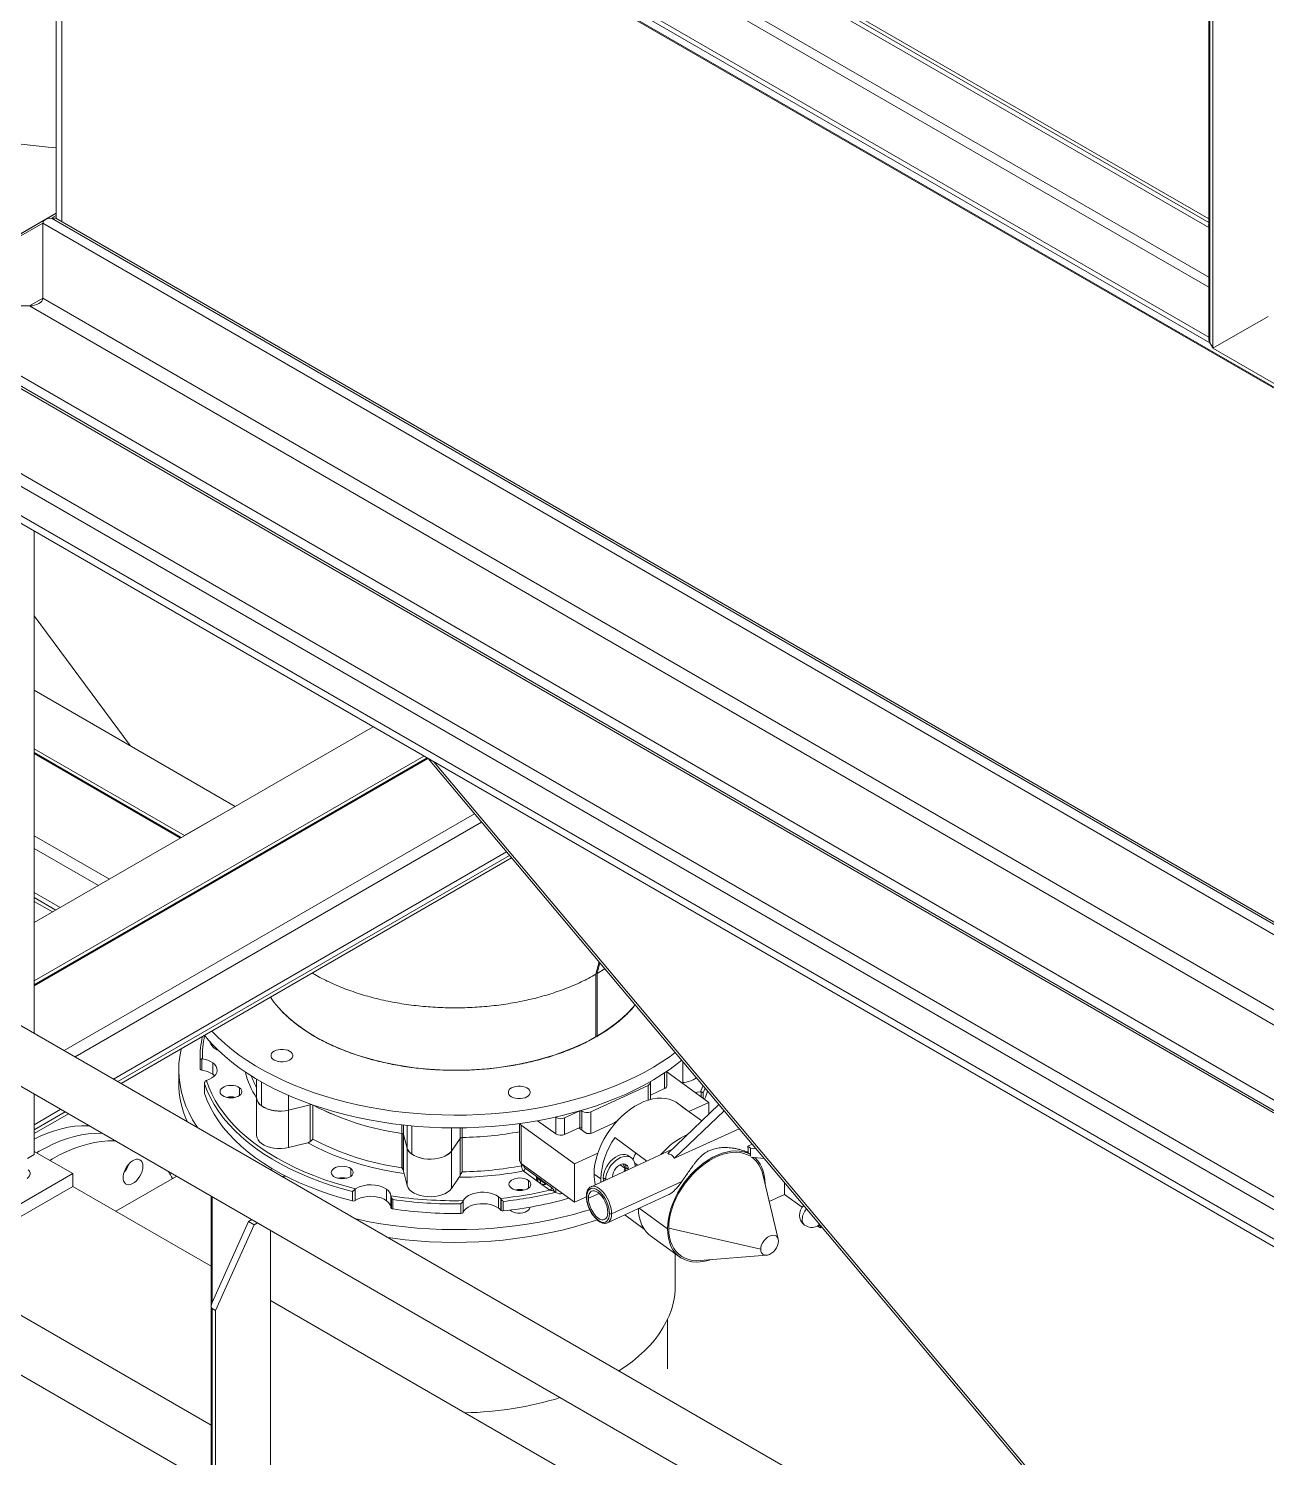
# Model space of a CAD drawing. Header units: millimetres. Extents: x 26816 to 90584, y 11074 to 56542.
# Drawn here: x 47340 to 48135, y 39117 to 40034 of the extents above; entities that cross this region are included whole.
import ezdxf

# ---------------------------------------------------------------- set-up
doc = ezdxf.new("R2010")
doc.units = ezdxf.units.MM
for name, color, linetype in [('MAU_CAM', 30, 'Continuous'), ('MAU_DO', 1, 'Continuous'), ('MAU_XANH', 5, 'Continuous'), ('MAU_XANH_LUC', 102, 'Continuous')]:
    doc.layers.add(name, color=color, linetype=linetype)

msp = doc.modelspace()

# ---------------------------------------------------------------- linework, layer by layer
at = {"layer": 'MAU_CAM', "linetype": 'Continuous', "lineweight": 0}
msp.add_line((47435.1, 39297.53), (47396.09, 39275.01), dxfattribs=at)
at = {"layer": 'MAU_CAM', "linetype": 'Continuous', "lineweight": 0, "flags": 128}
for points in [[(47379.01, 39329.9), (47378.09, 39329.94), (47373.97, 39329.93), (47369.75, 39329.59), (47365.44, 39328.93), (47361.05, 39327.95), (47356.59, 39326.65), (47352.07, 39325.05), (47347.52, 39323.14), (47343.65, 39321.28)], [(47387.49, 39325.01), (47386.58, 39325.05), (47382.46, 39325.03), (47378.24, 39324.69), (47373.92, 39324.03), (47369.53, 39323.05), (47365.07, 39321.75), (47360.56, 39320.15), (47356.01, 39318.24), (47351.43, 39316.02), (47346.83, 39313.52), (47345.19, 39312.55)], [(47387.49, 39325.01), (47386.58, 39325.05), (47382.46, 39325.03), (47378.24, 39324.69), (47373.92, 39324.03), (47369.53, 39323.05), (47365.07, 39321.75), (47360.56, 39320.15), (47356.01, 39318.24), (47351.43, 39316.02), (47346.83, 39313.52), (47345.19, 39312.55)], [(47395.98, 39320.11), (47395.06, 39320.15), (47390.95, 39320.13), (47386.72, 39319.79), (47382.41, 39319.13), (47378.02, 39318.15), (47373.56, 39316.86), (47369.04, 39315.25), (47364.49, 39313.34), (47359.91, 39311.13), (47355.32, 39308.62), (47353.68, 39307.65)], [(47413.43, 39303.94), (47413.3, 39305.34), (47412.91, 39306.54), (47412.29, 39307.48), (47411.45, 39308.12), (47410.43, 39308.45), (47409.28, 39308.43), (47408.03, 39308.09), (47406.74, 39307.42), (47405.47, 39306.46), (47404.26, 39305.25), (47403.17, 39303.83), (47402.24, 39302.27), (47401.5, 39300.62), (47400.99, 39298.96), (47400.74, 39297.35), (47400.74, 39295.87), (47400.99, 39294.56), (47401.5, 39293.49), (47402.24, 39292.69), (47403.17, 39292.21), (47404.26, 39292.05), (47405.47, 39292.23), (47406.74, 39292.74), (47408.03, 39293.56), (47409.28, 39294.65), (47410.43, 39295.97), (47411.45, 39297.47), (47412.29, 39299.08), (47412.91, 39300.74), (47413.3, 39302.39), (47413.43, 39303.94)]]:
    msp.add_lwpolyline(points, dxfattribs=at)
at = {"layer": 'MAU_CAM', "linetype": 'Continuous', "lineweight": 0}
for centre, radius, start, end in [((47389.9, 39310.17), 15.22, 318.62644, 341.37894), ((47389.84, 39310.21), 15.29, 320.01152, 339.7478), ((47385.64, 39271.93), 52.64, 27.21097, 32.99432)]:
    msp.add_arc(centre, radius, start, end, dxfattribs=at)
at = {"layer": 'MAU_DO', "linetype": 'Continuous', "lineweight": 0}
for p, q in [((47450.12, 39374.37), (47450.12, 39368.25)), ((47450.15, 39366.32), (47450.15, 39372.45)), ((47451.28, 39372.81), (47451.28, 39365.5)), ((47458.2, 39370.25), (47458.2, 39362.91)), ((47669.6, 39372.98), (47669.73, 39372.92)), ((47759.85, 39371.16), (47759.85, 39357.61)), ((47450.15, 39366.32), (47450.12, 39368.25)), ((47458.2, 39362.91), (47459.36, 39361.91)), ((47486.36, 39359.81), (47486.36, 39347.98)), ((47748.23, 39353.75), (47748.23, 39363.81)), ((47749.74, 39355.55), (47749.74, 39364.82)), ((47776.6, 39344.89), (47749.74, 39364.42)), ((47452.97, 39357.09), (47452.97, 39350.74)), ((47453, 39356.7), (47453, 39350.58)), ((47475.38, 39354.3), (47475.38, 39349.27)), ((47489.61, 39342.6), (47489.61, 39357.92)), ((47737.63, 39355.82), (47700.83, 39338.94)), ((47737.63, 39346.33), (47737.63, 39355.82)), ((47739.14, 39346.77), (47739.14, 39357.62)), ((47748.23, 39353.75), (47739.14, 39349.58)), ((47759.85, 39357.61), (47759.18, 39357.55)), ((47771.66, 39348.48), (47771.66, 39351.6)), ((47774.27, 39354), (47773.08, 39351.08)), ((47773.08, 39351.08), (47773.08, 39347.45)), ((47486.36, 39347.98), (47486.36, 39323.89)), ((47506.81, 39339.91), (47506.81, 39349.35)), ((47506.81, 39339.91), (47520.82, 39343.43)), ((47506.9, 39339.94), (47520.83, 39343.42)), ((47520.82, 39343.43), (47520.82, 39343.8)), ((47520.83, 39319.8), (47520.83, 39343.42)), ((47522.45, 39343.23), (47522.45, 39321.21)), ((47739.14, 39347.05), (47739.43, 39346.84)), ((47783.09, 39343.51), (47750.35, 39312.18)), ((47760.82, 39341.28), (47756.46, 39344.44)), ((47772.1, 39332.99), (47759.54, 39342.11)), ((47763.8, 39339.02), (47776.6, 39344.89)), ((47776.6, 39344.89), (47776.6, 39337.3)), ((47506.9, 39339.94), (47506.9, 39315.85)), ((47678.4, 39324.67), (47666.76, 39333.13)), ((47678.4, 39335.29), (47678.2, 39335.43)), ((47678.4, 39324.67), (47678.4, 39335.29)), ((47693.8, 39339.41), (47684.02, 39334.92)), ((47684.02, 39324.3), (47684.02, 39334.92)), ((47693.8, 39328.79), (47693.8, 39339.41)), ((47695.21, 39328.7), (47695.21, 39339.31)), ((47700.83, 39324.97), (47700.83, 39338.94)), ((47717.33, 39332.46), (47701.52, 39325.21)), ((47786.51, 39339.44), (47754.7, 39309.01)), ((47579.62, 39302.89), (47579.62, 39324.94)), ((47579.63, 39324.94), (47579.63, 39330.48)), ((47580.41, 39324.64), (47580.41, 39301.62)), ((47580.72, 39324.23), (47582.96, 39315.56)), ((47580.72, 39324.23), (47580.72, 39300.6)), ((47580.73, 39330.36), (47580.73, 39324.23)), ((47580.73, 39324.23), (47582.97, 39315.5)), ((47582.97, 39315.5), (47582.97, 39330.12)), ((47585.97, 39311.71), (47585.97, 39329.83)), ((47611.45, 39313.62), (47611.45, 39328.54)), ((47617.06, 39321.82), (47617.06, 39328.55)), ((47618.41, 39328.56), (47618.41, 39322.37)), ((47655.18, 39331.31), (47655.18, 39307.56)), ((47656.26, 39330.26), (47656.26, 39305.76)), ((47656.26, 39330.26), (47690.47, 39305.39)), ((47693.8, 39328.79), (47684.02, 39324.3)), ((47697.31, 39325.49), (47693.16, 39328.5)), ((47695.21, 39327.01), (47695.21, 39328.7)), ((47754.7, 39309.01), (47796.12, 39328.01)), ((47506.9, 39315.85), (47519.25, 39318.94)), ((47582.96, 39315.56), (47582.96, 39291.47)), ((47611.45, 39313.62), (47617.06, 39321.82)), ((47611.49, 39313.67), (47617.07, 39321.82)), ((47617.07, 39298.2), (47617.07, 39321.82)), ((47618.41, 39322.37), (47618.41, 39300.32)), ((47752.83, 39314.56), (47701.01, 39290.79)), ((47716.24, 39322.26), (47736.89, 39307.25)), ((47804.5, 39318.04), (47801.65, 39316.73)), ((47801.65, 39316.73), (47803.35, 39315.49)), ((47803.35, 39315.49), (47806.91, 39315.16)), ((47803.35, 39315.49), (47803.35, 39311.47)), ((47611.49, 39313.67), (47611.49, 39289.58)), ((47656.26, 39305.76), (47690.47, 39280.9)), ((47656.39, 39304.23), (47656.39, 39305.66)), ((47690.47, 39305.39), (47705.35, 39312.22)), ((47690.47, 39305.39), (47690.47, 39280.9)), ((47722.62, 39302.73), (47719.7, 39304.85)), ((47726.92, 39309.33), (47725.37, 39310.46)), ((47730.9, 39304.5), (47729.07, 39305.83)), ((47750.96, 39311.73), (47750.35, 39312.18)), ((47754.7, 39309.01), (47754.08, 39309.46)), ((47800.75, 39313.1), (47801.95, 39313.65)), ((47801.9, 39312.52), (47803.35, 39311.47)), ((47803.35, 39311.47), (47803.35, 39310.31)), ((47803.84, 39309.73), (47812.12, 39308.97)), ((47546.79, 39302.4), (47546.79, 39297.38)), ((47580.98, 39299.16), (47582.96, 39291.47)), ((47611.49, 39289.58), (47616.43, 39296.81)), ((47667.89, 39293.36), (47657.53, 39300.89)), ((47658.04, 39304.47), (47658.04, 39303.95)), ((47658.7, 39302.65), (47675.72, 39290.28)), ((47665.99, 39296.87), (47672.01, 39292.49)), ((47666.94, 39296.18), (47666.94, 39294.34)), ((47703, 39298.89), (47707.35, 39295.73)), ((47707.41, 39293.73), (47707.35, 39295.73)), ((47710.47, 39295.31), (47708.92, 39296.44)), ((47714.78, 39297.16), (47714.78, 39297.29)), ((47724.96, 39301.96), (47723.4, 39303.09)), ((47724.96, 39301.96), (47724.96, 39301.77)), ((47729.27, 39303.93), (47729.26, 39303.75)), ((47821.17, 39257.06), (47811.23, 39298.72)), ((47547.84, 39281.65), (47547.84, 39287.77)), ((47549.61, 39289.19), (47549.61, 39281.89)), ((47569.82, 39289.13), (47569.82, 39281.78)), ((47660.84, 39294.86), (47660.84, 39289.83)), ((47674.55, 39288.52), (47667.89, 39293.36)), ((47668.68, 39294.53), (47668.68, 39292.95)), ((47677.41, 39287.83), (47678.4, 39287.11)), ((47678.4, 39289.67), (47678.4, 39287.11)), ((47699.32, 39283.36), (47706.17, 39286.51)), ((47710.47, 39295.13), (47710.47, 39295.31)), ((47714.25, 39273.44), (47759.31, 39294.1)), ((47825.17, 39285.8), (47825.17, 39293.44)), ((47572.63, 39277.3), (47572.63, 39284.6)), ((47572.96, 39276.79), (47572.96, 39283.65)), ((47573.76, 39282.61), (47573.76, 39276.48)), ((47617.45, 39273.59), (47617.45, 39279.72)), ((47618.87, 39281.54), (47618.87, 39274.24)), ((47641.64, 39284.38), (47641.64, 39277.03)), ((47643.1, 39275.7), (47643.1, 39283)), ((47643.27, 39275.55), (47643.27, 39282.76)), ((47644.72, 39281.36), (47644.72, 39275.24)), ((47690.47, 39280.9), (47698.02, 39284.36)), ((47711.64, 39267.61), (47750.57, 39285.46)), ((47815.38, 39281.31), (47825.17, 39285.8)), ((47825.17, 39285.8), (47836.52, 39277.56)), ((47735.12, 39263.62), (47722.67, 39272.67)), ((47731.94, 39276.92), (47750.11, 39263.72)), ((47739.25, 39259.29), (47757.91, 39245.73)), ((47809.96, 39250.62), (47750.89, 39264.08)), ((47846.18, 39265.39), (47847.74, 39266.11)), ((47846.18, 39265.36), (47848.06, 39264.49)), ((47848.02, 39266.26), (47847.74, 39266.11)), ((47848.06, 39264.49), (47849.1, 39264.97)), ((47771, 39243.37), (47813.7, 39246.78))]:
    msp.add_line(p, q, dxfattribs=at)
at = {"layer": 'MAU_DO', "linetype": 'Continuous', "lineweight": 0, "flags": 128}
for points in [[(47458.2, 39370.25), (47459.45, 39369.16), (47460.35, 39367.96), (47460.88, 39366.69), (47461.02, 39365.38), (47460.75, 39364.08), (47460.11, 39362.82), (47459.09, 39361.65), (47457.73, 39360.6), (47456.08, 39359.7), (47454.19, 39358.98)], [(47453, 39350.58), (47452.97, 39350.72), (47452.97, 39350.74)], [(47547.84, 39287.77), (47540.67, 39289.72), (47533.67, 39291.87), (47526.86, 39294.21), (47520.25, 39296.74), (47513.86, 39299.45), (47507.7, 39302.34), (47501.79, 39305.39), (47496.15, 39308.6), (47490.78, 39311.97), (47485.7, 39315.49), (47480.92, 39319.14), (47476.45, 39322.92), (47472.3, 39326.82), (47468.49, 39330.83), (47465.01, 39334.95), (47461.89, 39339.16), (47459.12, 39343.44), (47456.71, 39347.81), (47454.67, 39352.23), (47453, 39356.7)], [(47547.84, 39281.65), (47540.67, 39283.6), (47533.67, 39285.75), (47526.86, 39288.09), (47520.25, 39290.62), (47513.86, 39293.33), (47507.7, 39296.21), (47501.79, 39299.27), (47496.15, 39302.48), (47490.78, 39305.85), (47485.7, 39309.36), (47480.92, 39313.02), (47476.45, 39316.8), (47472.3, 39320.7), (47468.49, 39324.71), (47465.01, 39328.83), (47461.89, 39333.03), (47459.12, 39337.32), (47456.71, 39341.68), (47454.67, 39346.11), (47453, 39350.58)], [(47549.89, 39289.43), (47542.95, 39291.26), (47536.17, 39293.29), (47529.56, 39295.49), (47523.14, 39297.87), (47516.92, 39300.42), (47510.91, 39303.14), (47505.13, 39306.02), (47499.59, 39309.05), (47494.3, 39312.22), (47489.28, 39315.54), (47484.54, 39318.99), (47480.07, 39322.57), (47475.91, 39326.26), (47472.05, 39330.06), (47468.5, 39333.96), (47465.28, 39337.95), (47462.38, 39342.03), (47459.82, 39346.18), (47457.59, 39350.39), (47455.72, 39354.66), (47454.19, 39358.98)], [(47475.38, 39354.3), (47474.27, 39354.94), (47472.95, 39355.42), (47471.47, 39355.73), (47469.91, 39355.83), (47468.36, 39355.73), (47466.87, 39355.43), (47465.55, 39354.95), (47464.44, 39354.31), (47463.6, 39353.55), (47463.08, 39352.69), (47462.9, 39351.79), (47463.07, 39350.9), (47463.59, 39350.04), (47464.42, 39349.27)], [(47464.42, 39349.27), (47465.52, 39348.63), (47466.85, 39348.15), (47468.33, 39347.85), (47469.89, 39347.75), (47471.44, 39347.85), (47472.92, 39348.14), (47474.25, 39348.62), (47475.36, 39349.26), (47476.2, 39350.03), (47476.72, 39350.88), (47476.9, 39351.78), (47476.73, 39352.68), (47476.21, 39353.53), (47475.38, 39354.3)], [(47739.04, 39358.15), (47739.13, 39357.81), (47739.12, 39357.36), (47738.95, 39356.92), (47738.64, 39356.5), (47738.2, 39356.13), (47737.63, 39355.82)], [(47767.84, 39351.26), (47769.06, 39351.46), (47771.23, 39351.64)], [(47772.9, 39355.64), (47772.62, 39354.92), (47771.23, 39351.64)], [(47506.9, 39339.94), (47504.61, 39339.53), (47502.24, 39339.34), (47499.85, 39339.37), (47497.5, 39339.61), (47495.24, 39340.08), (47493.14, 39340.74), (47491.25, 39341.59), (47489.61, 39342.6), (47488.28, 39343.74), (47487.28, 39345), (47486.64, 39346.33), (47486.37, 39347.7), (47486.36, 39347.98)], [(47703, 39298.89), (47703.14, 39301.98), (47703.55, 39305.17), (47704.23, 39308.43), (47705.18, 39311.73), (47706.39, 39315.04), (47707.85, 39318.33), (47709.53, 39321.57), (47711.43, 39324.74), (47713.54, 39327.79), (47715.82, 39330.71), (47718.27, 39333.47), (47720.85, 39336.04), (47723.55, 39338.41), (47726.34, 39340.54), (47729.19, 39342.42), (47732.08, 39344.04), (47734.99, 39345.37), (47737.88, 39346.41), (47740.74, 39347.14), (47743.52, 39347.57), (47746.22, 39347.68), (47748.81, 39347.47), (47751.25, 39346.96), (47753.53, 39346.13), (47755.64, 39345), (47756.46, 39344.44)], [(47759.54, 39342.11), (47761.54, 39340.72), (47762.01, 39340.32)], [(47506.9, 39315.85), (47504.61, 39315.44), (47502.24, 39315.25), (47499.85, 39315.28), (47497.5, 39315.53), (47495.24, 39315.99), (47493.14, 39316.65), (47491.25, 39317.5), (47489.61, 39318.51), (47488.28, 39319.65), (47487.28, 39320.91), (47486.64, 39322.24), (47486.37, 39323.61), (47486.36, 39323.89)], [(47580.98, 39299.16), (47574.1, 39300.26), (47567.33, 39301.57), (47560.69, 39303.09), (47554.19, 39304.8), (47547.86, 39306.7), (47541.71, 39308.8), (47535.76, 39311.08), (47530.02, 39313.53), (47524.51, 39316.15), (47519.25, 39318.94)], [(47611.49, 39313.67), (47610.37, 39312.45), (47608.93, 39311.35), (47607.2, 39310.39), (47605.23, 39309.6), (47603.07, 39309.01), (47600.78, 39308.62), (47598.4, 39308.45), (47596.01, 39308.49), (47593.66, 39308.76), (47591.41, 39309.24), (47589.33, 39309.92), (47587.46, 39310.78), (47585.85, 39311.8), (47584.54, 39312.96), (47583.57, 39314.22), (47582.96, 39315.56)], [(47750.11, 39263.72), (47750.24, 39266.85), (47750.66, 39270.07), (47751.34, 39273.36), (47752.29, 39276.7), (47753.49, 39280.05), (47754.94, 39283.38), (47756.63, 39286.66), (47758.53, 39289.87), (47760.63, 39292.97), (47762.92, 39295.95), (47765.37, 39298.76), (47767.96, 39301.4), (47770.66, 39303.82), (47773.47, 39306.03), (47776.34, 39307.98), (47779.26, 39309.68), (47782.2, 39311.09), (47785.13, 39312.22), (47788.03, 39313.04), (47790.87, 39313.56), (47793.63, 39313.76), (47796.27, 39313.65), (47798.79, 39313.23), (47801.16, 39312.5), (47803.35, 39311.47)], [(47611.45, 39313.62), (47610.33, 39312.41), (47608.89, 39311.32), (47607.18, 39310.38), (47605.23, 39309.6), (47603.09, 39309.01), (47600.81, 39308.62), (47598.46, 39308.45), (47596.09, 39308.49), (47593.76, 39308.74), (47591.53, 39309.21), (47589.46, 39309.87), (47587.59, 39310.71), (47585.97, 39311.71)], [(47708.92, 39296.44), (47709.06, 39298.21), (47709.48, 39300.06), (47710.18, 39301.92), (47711.12, 39303.75), (47712.27, 39305.49), (47713.62, 39307.08), (47715.1, 39308.49), (47716.68, 39309.65), (47718.31, 39310.55), (47719.95, 39311.15), (47721.53, 39311.43), (47723.01, 39311.39), (47724.35, 39311.03), (47725.37, 39310.46)], [(47710.47, 39295.31), (47710.62, 39297.08), (47711.04, 39298.93), (47711.73, 39300.79), (47712.67, 39302.62), (47713.83, 39304.36), (47715.17, 39305.95), (47716.65, 39307.36), (47718.24, 39308.52), (47719.87, 39309.42), (47721.5, 39310.02), (47723.08, 39310.3), (47724.57, 39310.26), (47725.91, 39309.9), (47727.07, 39309.22), (47728.01, 39308.25), (47728.7, 39307.02), (47729.12, 39305.57), (47729.27, 39303.93)], [(47714.78, 39297.29), (47714.93, 39298.63), (47715.36, 39300.02), (47716.06, 39301.4), (47716.98, 39302.67), (47718.06, 39303.76), (47719.26, 39304.61), (47720.48, 39305.17), (47721.67, 39305.41), (47722.76, 39305.32), (47723.68, 39304.89), (47724.38, 39304.16), (47724.81, 39303.16), (47724.96, 39301.96)], [(47803.35, 39310.31), (47801.43, 39311.32), (47799.14, 39312.15), (47796.7, 39312.67), (47794.11, 39312.87), (47791.42, 39312.76), (47788.63, 39312.34), (47785.77, 39311.6), (47782.88, 39310.56), (47779.97, 39309.23), (47777.08, 39307.62), (47774.23, 39305.73), (47771.44, 39303.6), (47768.74, 39301.24), (47766.16, 39298.66), (47763.71, 39295.9), (47761.43, 39292.98), (47759.33, 39289.93), (47757.42, 39286.77), (47755.74, 39283.52), (47754.28, 39280.23), (47753.08, 39276.92), (47752.13, 39273.62), (47751.44, 39270.36), (47751.03, 39267.17), (47750.89, 39264.08)], [(47806.1, 39309.52), (47806.67, 39309), (47808.24, 39307.26), (47809.6, 39305.29), (47810.72, 39303.09), (47811.6, 39300.68), (47812.24, 39298.1), (47812.62, 39295.34), (47812.75, 39292.45)], [(47546.79, 39302.4), (47545.68, 39303.05), (47544.35, 39303.53), (47542.88, 39303.83), (47541.32, 39303.93), (47539.76, 39303.83), (47538.28, 39303.53), (47536.95, 39303.06), (47535.84, 39302.42), (47535, 39301.65), (47534.48, 39300.8), (47534.31, 39299.9), (47534.48, 39299), (47534.99, 39298.14), (47535.82, 39297.38)], [(47535.82, 39297.38), (47536.93, 39296.74), (47538.26, 39296.25), (47539.73, 39295.95), (47541.29, 39295.85), (47542.85, 39295.95), (47544.33, 39296.25), (47545.66, 39296.73), (47546.77, 39297.37), (47547.61, 39298.13), (47548.13, 39298.98), (47548.31, 39299.88), (47548.13, 39300.78), (47547.62, 39301.64), (47546.79, 39302.4)], [(47660.84, 39294.86), (47659.74, 39295.5), (47658.41, 39295.98), (47656.93, 39296.28), (47655.38, 39296.38), (47653.82, 39296.28), (47652.34, 39295.99), (47651.01, 39295.51), (47649.9, 39294.87), (47649.06, 39294.1), (47648.54, 39293.25), (47648.36, 39292.35), (47648.54, 39291.45), (47649.05, 39290.6), (47649.88, 39289.83)], [(47668.68, 39294.53), (47667.72, 39295.41), (47667.42, 39295.83)], [(47709.11, 39294.56), (47709.06, 39294.81), (47708.92, 39296.44)], [(47722.16, 39300.49), (47722.47, 39301.5), (47722.62, 39302.73)], [(47723.4, 39303.09), (47723.26, 39301.75), (47723.04, 39300.95)], [(47611.49, 39289.58), (47610.37, 39288.36), (47608.93, 39287.26), (47607.2, 39286.3), (47605.23, 39285.52), (47603.07, 39284.92), (47600.78, 39284.53), (47598.4, 39284.36), (47596.01, 39284.41), (47593.66, 39284.67), (47591.41, 39285.15), (47589.33, 39285.83), (47587.46, 39286.69), (47585.85, 39287.71), (47584.54, 39288.87), (47583.57, 39290.13), (47582.96, 39291.47)], [(47618.99, 39281.83), (47619.78, 39283), (47620.89, 39284.09), (47622.31, 39285.04), (47623.98, 39285.85), (47625.87, 39286.49), (47627.91, 39286.93), (47630.05, 39287.17), (47632.23, 39287.2), (47634.39, 39287.02), (47636.47, 39286.64), (47638.4, 39286.06), (47640.14, 39285.3), (47641.64, 39284.38)], [(47649.88, 39289.83), (47650.99, 39289.19), (47652.31, 39288.7), (47653.79, 39288.4), (47655.35, 39288.3), (47656.91, 39288.4), (47658.39, 39288.7), (47659.72, 39289.18), (47660.83, 39289.82), (47661.66, 39290.58), (47662.18, 39291.44), (47662.36, 39292.33), (47662.19, 39293.23), (47661.68, 39294.09), (47660.84, 39294.86)], [(47670.58, 39293.53), (47669.94, 39293.8), (47668.68, 39294.53)], [(47712.85, 39273.53), (47712.74, 39275.28), (47712.41, 39277.13), (47711.87, 39279.04), (47711.14, 39280.94), (47710.24, 39282.78), (47709.19, 39284.5), (47708.04, 39286.04), (47706.81, 39287.37), (47705.54, 39288.44), (47704.27, 39289.21), (47703.04, 39289.68), (47701.89, 39289.81), (47700.84, 39289.61), (47699.94, 39289.08), (47699.21, 39288.24), (47698.67, 39287.12), (47698.34, 39285.74), (47698.23, 39284.16)], [(47699.32, 39283.36), (47699.44, 39284.87), (47699.79, 39286.15), (47700.37, 39287.14), (47701.14, 39287.81), (47702.08, 39288.14), (47703.16, 39288.12), (47704.33, 39287.73), (47705.54, 39287.01), (47706.75, 39285.97), (47707.92, 39284.66), (47709, 39283.12), (47709.94, 39281.42), (47710.71, 39279.62), (47711.29, 39277.79), (47711.64, 39276), (47711.76, 39274.32)], [(47701.01, 39290.79), (47701.23, 39290.88), (47701.23, 39290.88)], [(47701.23, 39290.88), (47702.36, 39291.1), (47703.61, 39290.96), (47704.95, 39290.46), (47706.32, 39289.61), (47707.7, 39288.45), (47709.04, 39287.01), (47710.29, 39285.34), (47711.42, 39283.47), (47712.4, 39281.48), (47713.19, 39279.42), (47713.77, 39277.35), (47714.13, 39275.33), (47714.25, 39273.44)], [(47549.61, 39281.89), (47551.23, 39282.84), (47553.12, 39283.61), (47555.22, 39284.17), (47557.45, 39284.51), (47559.76, 39284.62), (47562.06, 39284.49), (47564.28, 39284.13), (47566.36, 39283.54), (47568.22, 39282.75), (47569.82, 39281.78)], [(47618.87, 39274.24), (47619.61, 39275.45), (47620.69, 39276.56), (47622.08, 39277.56), (47623.74, 39278.4), (47625.63, 39279.07), (47627.69, 39279.54), (47629.85, 39279.81), (47632.07, 39279.86), (47634.26, 39279.69), (47636.38, 39279.31), (47638.35, 39278.73), (47640.12, 39277.96), (47641.64, 39277.03)], [(47698.23, 39284.16), (47698.34, 39282.41), (47698.67, 39280.55), (47699.21, 39278.65), (47699.94, 39276.75), (47700.84, 39274.91), (47701.89, 39273.19), (47703.04, 39271.64), (47704.27, 39270.32), (47705.54, 39269.25), (47706.81, 39268.47), (47708.04, 39268.01), (47709.19, 39267.88), (47710.24, 39268.08), (47711.14, 39268.61), (47711.87, 39269.45), (47712.41, 39270.57), (47712.74, 39271.95), (47712.85, 39273.53)], [(47711.76, 39274.32), (47711.64, 39272.82), (47711.29, 39271.54), (47710.71, 39270.55), (47709.94, 39269.87), (47709, 39269.54), (47707.92, 39269.57), (47706.75, 39269.95), (47705.54, 39270.68), (47704.33, 39271.72), (47703.16, 39273.03), (47702.08, 39274.57), (47701.14, 39276.27), (47700.37, 39278.07), (47699.79, 39279.9), (47699.44, 39281.68), (47699.32, 39283.36)], [(47714.25, 39273.44), (47714.13, 39271.72), (47713.77, 39270.23), (47713.19, 39269.01), (47712.4, 39268.1), (47711.64, 39267.61)], [(47739.25, 39259.29), (47738.15, 39260.17), (47736.42, 39261.91), (47734.93, 39263.92), (47733.69, 39266.18), (47732.72, 39268.67), (47732.01, 39271.36), (47731.59, 39274.25), (47731.45, 39276.7)], [(47711.64, 39267.61), (47711.42, 39267.52), (47711.42, 39267.52)], [(47777.54, 39243.9), (47776.97, 39243.71), (47774.04, 39242.96), (47771.18, 39242.52), (47768.42, 39242.41), (47765.77, 39242.62), (47763.26, 39243.15), (47760.92, 39244), (47758.76, 39245.15), (47756.81, 39246.61), (47755.08, 39248.35), (47753.59, 39250.35), (47752.35, 39252.61), (47751.37, 39255.1), (47750.67, 39257.8), (47750.25, 39260.69), (47750.11, 39263.72)], [(47750.89, 39264.08), (47751.03, 39261.12), (47751.44, 39258.31), (47752.13, 39255.68), (47753.08, 39253.25), (47754.28, 39251.05), (47755.74, 39249.09), (47757.42, 39247.39), (47759.33, 39245.98), (47761.43, 39244.85), (47763.71, 39244.02), (47766.16, 39243.51), (47768.74, 39243.3), (47771, 39243.37)], [(47821.31, 39255.83), (47821.17, 39257.08), (47820.75, 39258.14), (47820.07, 39258.95), (47819.17, 39259.47), (47818.1, 39259.68), (47816.9, 39259.57), (47815.64, 39259.14), (47814.37, 39258.41), (47813.17, 39257.43), (47812.1, 39256.23), (47811.2, 39254.88), (47810.52, 39253.45), (47810.1, 39252), (47809.96, 39250.62)], [(47809.96, 39250.62), (47810.1, 39249.37), (47810.52, 39248.31), (47811.2, 39247.5), (47812.1, 39246.98), (47813.17, 39246.77), (47814.37, 39246.88), (47815.64, 39247.31), (47816.9, 39248.04), (47818.1, 39249.02), (47819.17, 39250.22), (47820.07, 39251.57), (47820.75, 39253), (47821.17, 39254.44), (47821.31, 39255.83)]]:
    msp.add_lwpolyline(points, dxfattribs=at)
at = {"layer": 'MAU_DO', "linetype": 'Continuous', "lineweight": 0}
for centre, radius, start, end in [((47505.61, 39374.34), 55.49, 166.61038, 181.9541), ((47506.51, 39375.58), 54.89, 167.10144, 182.91347), ((47464.87, 39386.86), 9.15, 197.36776, 250.65144), ((47449.43, 39357.33), 15.62, 55.8284, 81.6658), ((47451.25, 39366.65), 1.15, 196.5157, 271.2148), ((47449.31, 39349.74), 15.89, 55.97791, 82.89103), ((47531.57, 39377.86), 54.26, 194.25185, 213.57176), ((47533.76, 39380.34), 54.08, 199.90563, 208.78051), ((47758.5, 39376.28), 18.72, 274.13492, 303.10994), ((47747.55, 39355.85), 2.21, 287.81277, 352.37749), ((47717.11, 39369.7), 61.19, 338.09305, 343.4168), ((47469.9, 39336.79), 11.69, 75.57391, 104.42609), ((47493.04, 39348.34), 6.69, 183.06995, 239.21499), ((47501.4, 39361.69), 22.44, 238.32146, 283.94571), ((47521.42, 39340.97), 2.52, 82.42766, 103.71354), ((47521.43, 39340.97), 2.53, 82.39692, 103.68954), ((47604.34, 39500.41), 177.21, 242.53248, 261.98393), ((47604.67, 39501.46), 178.29, 242.59227, 261.92524), ((47681.56, 39340.47), 6.07, 238.57747, 293.84993), ((47694.42, 39338.02), 1.52, 58.57747, 113.84993), ((47698.37, 39344.49), 6.07, 238.57747, 293.84993), ((47726, 39319.59), 15.85, 118.3943, 129.53451), ((47579.39, 39323.12), 1.83, 55.94515, 82.62454), ((47579.59, 39323.68), 1.26, 25.78776, 88.46466), ((47579.99, 39324), 0.763, 17.24446, 56.62494), ((47614.58, 39546.1), 223.77, 270.98228, 280.4533), ((47614.58, 39546.1), 223.77, 270.98135, 280.45329), ((47657.72, 39332.45), 2.64, 205.24066, 236.34863), ((47681.56, 39329.86), 6.07, 238.57747, 293.84993), ((47694.42, 39327.4), 1.52, 58.57747, 113.84993), ((47699.68, 39329.37), 4.55, 238.57747, 293.84993), ((47784.96, 39277.71), 51.61, 114.86946, 139.33224), ((47604.31, 39478.27), 177.11, 242.46963, 261.98698), ((47590.34, 39318.24), 7.86, 200.43716, 236.24756), ((47618.31, 39320.68), 1.69, 86.67394, 137.56395), ((47618.31, 39320.68), 1.69, 86.6749, 137.56418), ((47756.88, 39293.89), 49.56, 145.09106, 177.8782), ((47785.17, 39313.55), 16.78, 0.36095, 10.93905), ((47657.42, 39307.69), 2.25, 183.3329, 238.95204), ((47719.71, 39302.94), 2.92, 355.91648, 50.98034), ((47719.61, 39303.26), 3.79, 357.40658, 32.61866), ((47745.01, 39303.98), 17.41, 151.03143, 167.08095), ((47789.56, 39313.64), 12.4, 354.83436, 0.085), ((47793.15, 39294.96), 18.46, 11.76175, 52.9459), ((47541.31, 39284.89), 11.69, 75.5739, 104.4261), ((47614.48, 39525.45), 228.65, 270.48847, 280.85057), ((47614.53, 39524.38), 224.09, 270.99214, 280.76583), ((47656.87, 39302.06), 2.23, 58.20165, 102.29937), ((47656.6, 39302.78), 2.11, 296.12005, 356.54646), ((47731.1, 39298.68), 28.1, 179.56095, 193.49913), ((47559.61, 39272.82), 19.24, 57.95264, 120.35058), ((47566.49, 39283.89), 6.2, 9.33077, 57.6086), ((47616.33, 39541.73), 259.82, 275.87064, 282.94936), ((47616.78, 39539.38), 259.53, 276.18076, 283.69662), ((47655.36, 39277.34), 11.69, 75.5739, 104.4261), ((47673.62, 39290.41), 2.11, 296.12005, 356.54646), ((47681.55, 39292.31), 6.08, 238.70558, 282.98489), ((47548.44, 39283.84), 2.27, 254.71816, 300.86153), ((47566.6, 39276.64), 6.07, 6.30131, 57.99424), ((47614.01, 39558.51), 276.73, 261.39702, 271.03038), ((47573.33, 39277.38), 0.7, 186.30131, 237.99424), ((47614, 39559.12), 279.43, 261.72042, 270.70698), ((47636.49, 39277.22), 8.82, 43.31555, 54.25801), ((47617.62, 39528.07), 254.28, 276.11854, 285.82961), ((47698.46, 39284.54), 0.45, 183.28783, 238.95538), ((47842.84, 39272.66), 8, 131.15737, 233.99089), ((47573.99, 39278.31), 1.84, 235.9982, 263.05558), ((47614, 39553), 279.43, 261.72042, 270.70698), ((47617.6, 39275.15), 1.57, 264.58981, 324.47726), ((47636.65, 39270.07), 8.57, 41.13309, 54.37386), ((47643.85, 39276.35), 0.989, 221.13309, 234.37386), ((47644.42, 39277.38), 2.17, 237.80624, 277.96986), ((47713.64, 39274.83), 1.52, 238.57747, 293.84993), ((47840.82, 39269.49), 4.25, 175.96902, 230.9278), ((47847.43, 39269.22), 10.87, 137.72965, 176.98234), ((47842.84, 39272.66), 8, 233.99089, 294.6334), ((47844.93, 39267.76), 2.68, 297.62785, 341.40255), ((47846.94, 39267.92), 2.48, 257.9235, 304.54312)]:
    msp.add_arc(centre, radius, start, end, dxfattribs=at)
for points, knots in [([(47450.15, 39372.45), (47450.17, 39372.48), (47450.2, 39372.55), (47450.4, 39372.65), (47450.69, 39372.73), (47451, 39372.78), (47451.19, 39372.8), (47451.28, 39372.81)], [0, 0, 0, 0, 0.250885, 0.499776, 0.7494, 0.880549, 1, 1, 1, 1]), ([(47451.28, 39372.81), (47451.34, 39372.81), (47451.48, 39372.82), (47451.62, 39372.8), (47451.69, 39372.79)], [0, 0, 0, 0, 0.483257, 1, 1, 1, 1]), ([(47453.81, 39358.82), (47453.72, 39358.77), (47453.56, 39358.66), (47453.29, 39358.36), (47453.07, 39357.9), (47452.95, 39357.31), (47452.98, 39356.91), (47453, 39356.7)], [0, 0, 0, 0, 0.119445, 0.250604, 0.500234, 0.74913, 1, 1, 1, 1]), ([(47454.19, 39358.98), (47454.12, 39358.96), (47453.99, 39358.91), (47453.87, 39358.85), (47453.81, 39358.82)], [0, 0, 0, 0, 0.516743, 1, 1, 1, 1]), ([(47771.23, 39351.64), (47771.3, 39351.64), (47771.45, 39351.64), (47771.59, 39351.61), (47771.66, 39351.6)], [0, 0, 0, 0, 0.516743, 1, 1, 1, 1]), ([(47771.66, 39351.6), (47771.75, 39351.58), (47771.95, 39351.54), (47772.29, 39351.45), (47772.64, 39351.33), (47772.93, 39351.19), (47773.03, 39351.12), (47773.08, 39351.08)], [0, 0, 0, 0, 0.119445, 0.250604, 0.500234, 0.74913, 1, 1, 1, 1]), ([(47520.83, 39319.8), (47520.59, 39319.61), (47520.22, 39319.32), (47519.76, 39319.11), (47519.48, 39319), (47519.34, 39318.97), (47519.25, 39318.94)], [0, 0, 0, 0, 0.499284, 0.750223, 0.835994, 1, 1, 1, 1]), ([(47522.45, 39321.21), (47522.23, 39321.02), (47521.9, 39320.73), (47521.31, 39320.23), (47520.99, 39319.94), (47520.83, 39319.8)], [0, 0, 0, 0, 0.499588, 0.749845, 1, 1, 1, 1]), ([(47800.75, 39313.1), (47800.26, 39313.31), (47799.27, 39313.74), (47797.55, 39314.33), (47795.97, 39314.78), (47794.55, 39315.11), (47793.4, 39315.33), (47792.23, 39315.52), (47790.98, 39315.69), (47789.45, 39315.84), (47787.15, 39315.94), (47784.07, 39315.85), (47780.46, 39315.26), (47777.46, 39314.23), (47775.16, 39313.02), (47773.43, 39311.84), (47772.17, 39310.79), (47771.28, 39309.96), (47770.74, 39309.42), (47770.16, 39308.83), (47769.5, 39308.11), (47768.84, 39307.34), (47768.14, 39306.5), (47767.33, 39305.48), (47766.42, 39304.28), (47765.41, 39302.88), (47764.45, 39301.52), (47763.12, 39299.58), (47761.44, 39297.11), (47760.02, 39295.1), (47759.31, 39294.1)], [0, 0, 0, 0, 0.04086, 0.082424, 0.125182, 0.148791, 0.174291, 0.197735, 0.221391, 0.249968, 0.289049, 0.356072, 0.427613, 0.49984, 0.541296, 0.582324, 0.624903, 0.638961, 0.654104, 0.670334, 0.687652, 0.710955, 0.728533, 0.750063, 0.784929, 0.812182, 0.844817, 0.874489, 0.937366, 1, 1, 1, 1]), ([(47750.96, 39311.73), (47751.37, 39311.64), (47752.18, 39311.47), (47753.37, 39310.77), (47753.81, 39309.96), (47754.08, 39309.46)], [0, 0, 0, 0, 0.284703, 0.559473, 1, 1, 1, 1]), ([(47801.9, 39312.52), (47801.7, 39312.63), (47801.33, 39312.82), (47800.92, 39313.02), (47800.75, 39313.1)], [0, 0, 0, 0, 0.561252, 1, 1, 1, 1]), ([(47580.41, 39301.62), (47580.3, 39301.85), (47580.07, 39302.3), (47579.77, 39302.69), (47579.62, 39302.89)], [0, 0, 0, 0, 0.498456, 1, 1, 1, 1]), ([(47580.72, 39300.6), (47580.69, 39300.76), (47580.63, 39301.11), (47580.49, 39301.44), (47580.41, 39301.62)], [0, 0, 0, 0, 0.462355, 1, 1, 1, 1]), ([(47580.98, 39299.16), (47580.96, 39299.22), (47580.92, 39299.4), (47580.83, 39299.85), (47580.76, 39300.32), (47580.72, 39300.6)], [0, 0, 0, 0, 0.164947, 0.500894, 1, 1, 1, 1]), ([(47617.07, 39298.2), (47616.97, 39297.92), (47616.82, 39297.51), (47616.64, 39297.15), (47616.53, 39296.95), (47616.47, 39296.87), (47616.43, 39296.81)], [0, 0, 0, 0, 0.499284, 0.750223, 0.835994, 1, 1, 1, 1]), ([(47618.41, 39300.32), (47618.15, 39300.01), (47617.75, 39299.55), (47617.3, 39298.8), (47617.14, 39298.4), (47617.07, 39298.2)], [0, 0, 0, 0, 0.499588, 0.749845, 1, 1, 1, 1]), ([(47657.53, 39300.89), (47657.38, 39301.09), (47657.08, 39301.49), (47656.71, 39302.39), (47656.44, 39303.37), (47656.41, 39303.94), (47656.39, 39304.23)], [0, 0, 0, 0, 0.249986, 0.499758, 0.749487, 1, 1, 1, 1]), ([(47658.04, 39303.95), (47658.05, 39303.82), (47658.08, 39303.55), (47658.26, 39303.15), (47658.48, 39302.84), (47658.63, 39302.71), (47658.7, 39302.65)], [0, 0, 0, 0, 0.279717, 0.559081, 0.779531, 1, 1, 1, 1]), ([(47667.89, 39293.36), (47667.39, 39293.78), (47666.65, 39294.41), (47666.2, 39295.45), (47666.06, 39296.11), (47666.01, 39296.54), (47665.99, 39296.76), (47665.99, 39296.87)], [0, 0, 0, 0, 0.497108, 0.748377, 0.873579, 0.940425, 1, 1, 1, 1]), ([(47547.84, 39287.77), (47547.98, 39287.86), (47548.26, 39288.04), (47548.71, 39288.39), (47549.11, 39288.72), (47549.41, 39288.99), (47549.54, 39289.13), (47549.61, 39289.19)], [0, 0, 0, 0, 0.250885, 0.499776, 0.7494, 0.880549, 1, 1, 1, 1]), ([(47549.61, 39289.19), (47549.65, 39289.24), (47549.74, 39289.33), (47549.84, 39289.39), (47549.89, 39289.43)], [0, 0, 0, 0, 0.483257, 1, 1, 1, 1]), ([(47672.01, 39292.49), (47671.96, 39292.44), (47671.84, 39292.33), (47671.5, 39292.18), (47670.81, 39292.11), (47669.43, 39292.39), (47668.5, 39292.97), (47667.89, 39293.36)], [0, 0, 0, 0, 0.053902, 0.113044, 0.251874, 0.502228, 1, 1, 1, 1]), ([(47677.41, 39287.83), (47677.24, 39287.93), (47676.86, 39288.15), (47675.87, 39288.4), (47675.07, 39288.47), (47674.55, 39288.52)], [0, 0, 0, 0, 0.2335724, 0.4987419, 1, 1, 1, 1]), ([(47675.72, 39290.28), (47675.91, 39290.12), (47676.29, 39289.81), (47676.92, 39288.99), (47677.22, 39288.27), (47677.41, 39287.83)], [0, 0, 0, 0, 0.280462, 0.561175, 1, 1, 1, 1]), ([(47701.29, 39290.87), (47701.14, 39290.82), (47700.62, 39290.66), (47699.88, 39290.08), (47699.12, 39289.18), (47698.55, 39288.04), (47698.17, 39286.69), (47698.03, 39285.47), (47698.02, 39284.72), (47698.01, 39284.51)], [0, 0, 0, 0, 0.072011, 0.238056, 0.403893, 0.57461, 0.752112, 0.934212, 1, 1, 1, 1]), ([(47759.31, 39294.1), (47758.72, 39293.31), (47757.59, 39291.77), (47755.78, 39289.6), (47753.91, 39287.71), (47752.14, 39286.25), (47751, 39285.73), (47750.54, 39285.52)], [0, 0, 0, 0, 0.222208, 0.428616, 0.643589, 0.85754, 1, 1, 1, 1]), ([(47572.62, 39284.9), (47572.62, 39284.85), (47572.63, 39284.77), (47572.63, 39284.66), (47572.63, 39284.6)], [0, 0, 0, 0, 0.516743, 1, 1, 1, 1]), ([(47572.63, 39284.6), (47572.64, 39284.53), (47572.65, 39284.38), (47572.75, 39284.06), (47572.88, 39283.81), (47572.96, 39283.65)], [0, 0, 0, 0, 0.240007, 0.501038, 1, 1, 1, 1]), ([(47572.96, 39283.65), (47573.08, 39283.46), (47573.31, 39283.08), (47573.61, 39282.77), (47573.76, 39282.61)], [0, 0, 0, 0, 0.498308, 1, 1, 1, 1]), ([(47617.45, 39279.72), (47617.6, 39279.84), (47617.88, 39280.1), (47618.29, 39280.55), (47618.6, 39280.97), (47618.79, 39281.31), (47618.84, 39281.47), (47618.87, 39281.54)], [0, 0, 0, 0, 0.2508847, 0.4997758, 0.7494004, 0.8805489, 1, 1, 1, 1]), ([(47618.87, 39281.54), (47618.89, 39281.6), (47618.93, 39281.7), (47618.97, 39281.79), (47618.99, 39281.83)], [0, 0, 0, 0, 0.483257, 1, 1, 1, 1]), ([(47642.9, 39283.27), (47642.94, 39283.23), (47643.01, 39283.15), (47643.07, 39283.05), (47643.1, 39283)], [0, 0, 0, 0, 0.516743, 1, 1, 1, 1]), ([(47643.1, 39283), (47643.13, 39282.96), (47643.18, 39282.88), (47643.24, 39282.8), (47643.27, 39282.76)], [0, 0, 0, 0, 0.48833, 1, 1, 1, 1]), ([(47643.27, 39282.76), (47643.38, 39282.62), (47643.59, 39282.35), (47644.1, 39281.85), (47644.47, 39281.56), (47644.72, 39281.36)], [0, 0, 0, 0, 0.2503, 0.500918, 1, 1, 1, 1]), ([(47698.01, 39284.51), (47698.02, 39284.21), (47698.04, 39283.35), (47698.22, 39281.82), (47698.63, 39279.96), (47699.23, 39278.08), (47699.99, 39276.22), (47700.91, 39274.44), (47701.95, 39272.77), (47703.1, 39271.26), (47704.33, 39269.94), (47705.62, 39268.84), (47706.95, 39267.99), (47708.29, 39267.43), (47709.55, 39267.21), (47710.6, 39267.24), (47711.14, 39267.46), (47711.35, 39267.54)], [0, 0, 0, 0, 0.0377949, 0.1095211, 0.1809898, 0.2522295, 0.3233398, 0.3944262, 0.4655774, 0.5368898, 0.608486, 0.6804948, 0.7530106, 0.8259395, 0.89825, 0.9612479, 1, 1, 1, 1]), ([(47848.06, 39264.49), (47848.12, 39264.79), (47848.2, 39265.16), (47848.46, 39265.61), (47848.5, 39265.69)], [0, 0, 0, 0, 0.83137, 1, 1, 1, 1])]:
    msp.add_open_spline(points, degree=3, knots=knots, dxfattribs=at)
at = {"layer": 'MAU_XANH', "linetype": 'Continuous', "lineweight": 0}
for p, q in [((48180.8, 38905.95), (44459.65, 41054.13)), ((44442.8, 41024.94), (48163.95, 38876.77)), ((47216.37, 39833.99), (47357.79, 39915.63)), ((48371.08, 39150.24), (47321.02, 39756.42)), ((48371.08, 39142.07), (47317.49, 39750.3)), ((48371.08, 39123.29), (47301.22, 39740.91)), ((48371.08, 39118.39), (47301.22, 39736.01)), ((47343.65, 39711.52), (47343.65, 39389.23)), ((47472.7, 39534.89), (47343.65, 39609.39)), ((47343.65, 39460.4), (47561.15, 39585.96)), ((47440.17, 39516.12), (47343.65, 39571.84)), ((47438.05, 39514.89), (47343.65, 39569.39)), ((47343.65, 39568.71), (47437.46, 39514.55)), ((47343.65, 39422.84), (47593.68, 39567.18)), ((47343.65, 39420.39), (47595.8, 39565.95)), ((47343.65, 39419.71), (47596.38, 39565.61)), ((46752.86, 39544.28), (47457.26, 39137.64)), ((47440.17, 39516.12), (47472.7, 39534.89)), ((47362.85, 39378.15), (47626.19, 39530.17)), ((47369.92, 39374.07), (47630.81, 39524.67)), ((47391.86, 39488.23), (47343.65, 39516.06)), ((47384.79, 39484.15), (47343.65, 39507.9)), ((47457.26, 39099.27), (46752.86, 39505.91)), ((47394.45, 39359.9), (47646.84, 39505.6)), ((47397.28, 39358.27), (47648.69, 39503.4)), ((47399.4, 39357.04), (47650.08, 39501.75)), ((47360.25, 39469.98), (47343.65, 39479.57)), ((47357.42, 39468.35), (47343.65, 39476.3)), ((47355.3, 39467.12), (47343.65, 39473.85)), ((47343.65, 39350.32), (47343.65, 39311.4)), ((47343.65, 39330.57), (47360.75, 39340.44)), ((47343.65, 39327.31), (47363.58, 39338.81)), ((47343.65, 39324.86), (47365.7, 39337.59)), ((47339.41, 39308.95), (47343.65, 39311.4)), ((47368.4, 39299.16), (47343.65, 39313.44)), ((47280.01, 39248.13), (47368.4, 39299.16)), ((47368.4, 39299.16), (47368.4, 39290.99)), ((47280.01, 39239.97), (47368.4, 39290.99)), ((47368.4, 39290.99), (47457.26, 39239.69)), ((47457.26, 39284.73), (47457.26, 39214.02)), ((47457.85, 39284.39), (47457.85, 39216.49)), ((47481.18, 39268.45), (47457.85, 39216.49)), ((47483.32, 39269.69), (47481.18, 39268.45)), ((47484.72, 39266.41), (47481.18, 39268.45)), ((47459.97, 39211.3), (47484.72, 39266.41)), ((47484.72, 39266.41), (47486.85, 39267.65)), ((47495.32, 39262.76), (47495.32, 38905.58)), ((47457.26, 39137.64), (47310.06, 39222.62)), ((47457.26, 39214.02), (47457.26, 38437.63)), ((47495.32, 39217.72), (48114.77, 38860.12)), ((47459.97, 39211.3), (47457.85, 39212.52)), ((47457.85, 39212.52), (47457.85, 38436.81)), ((47459.97, 39211.3), (47459.97, 38435.59))]:
    msp.add_line(p, q, dxfattribs=at)
at = {"layer": 'MAU_XANH', "linetype": 'Continuous', "lineweight": 0, "flags": 128}
for points in [[(47357.79, 39957.46), (47352.48, 39958.01), (47335.17, 39959.97), (47317.96, 39962.18), (47300.85, 39964.66), (47283.86, 39967.4), (47267.01, 39970.39), (47250.29, 39973.64), (47233.73, 39977.14), (47217.34, 39980.89), (47201.12, 39984.89), (47185.09, 39989.13), (47169.26, 39993.61), (47153.63, 39998.34), (47138.23, 40003.3), (47123.06, 40008.49), (47108.13, 40013.9), (47093.45, 40019.55), (47079.03, 40025.41), (47064.89, 40031.49), (47051.03, 40037.79)], [(47339, 39296.07), (47340.01, 39296.88), (47340.69, 39297.8), (47341.02, 39298.78), (47340.97, 39299.78), (47340.55, 39300.75), (47339.78, 39301.64)]]:
    msp.add_lwpolyline(points, dxfattribs=at)
at = {"layer": 'MAU_XANH', "linetype": 'Continuous', "lineweight": 0}
msp.add_ellipse((47459.26, 39215.67), major_axis=(1.32, 3.19), ratio=0.469182, start_param=1.509372, end_param=3.080168, dxfattribs=at)
at = {"layer": 'MAU_XANH_LUC', "linetype": 'Continuous', "lineweight": 0}
for p, q in [((48097.55, 40528.65), (48097.55, 39834.59)), ((48098.13, 40526.68), (48098.13, 39832.62)), ((48100.25, 40523), (48100.25, 39828.94)), ((48097.55, 39906.32), (47350.54, 40337.56)), ((48097.55, 39909.59), (47353.36, 40339.2)), ((48097.55, 39912.04), (47357.6, 40339.21)), ((48097.55, 39874.56), (47350.69, 40305.72)), ((48098.22, 39832.45), (47287.07, 40300.72)), ((48421.99, 39640.76), (47287.08, 40295.93)), ((48097.55, 39836.1), (47289.89, 40302.35)), ((48097.55, 39868.03), (47345.04, 40302.44)), ((47287.91, 40294.77), (48421.99, 39640.08)), ((47351.55, 40258.03), (48421.99, 39640.08)), ((47357.79, 40254.43), (47357.79, 39912.34)), ((47361.33, 40252.38), (47361.33, 39910.3)), ((47357.79, 39915.62), (47253.15, 39855.21)), ((47357.79, 39915.56), (47350.76, 39911.5)), ((47357.79, 39914.21), (47354.76, 39912.46)), ((47354.76, 39912.46), (48421.79, 39295.74)), ((47354.76, 39912.46), (47357.59, 39912.46)), ((47357.79, 39912.57), (47357.59, 39912.46)), ((47357.59, 39912.46), (48421.79, 39297.37)), ((47349.1, 39909.25), (47257.15, 39856.17)), ((47349.08, 39861.03), (47349.1, 39909.2)), ((47349.1, 39909.2), (48421.78, 39289.2)), ((47257.15, 39856.17), (48421.76, 39183.05)), ((47257.15, 39856.17), (47340.59, 39856.14)), ((47349.08, 39861.04), (47340.59, 39856.14)), ((47340.59, 39856.14), (48421.76, 39231.24)), ((47349.08, 39861.03), (48421.76, 39241.04)), ((47251.49, 39852.9), (48421.75, 39176.51)), ((47251.49, 39851.27), (48421.75, 39174.88)), ((48135.61, 39849.35), (48100.25, 39828.94)), ((48100.25, 39828.94), (48098.13, 39832.62)), ((48098.22, 39832.45), (48100.3, 39828.86)), ((48421.99, 39643.21), (48100.25, 39828.94)), ((47343.65, 39657.14), (47405.2, 39573.86)), ((48024.93, 39055.8), (47596.41, 39565.6)), ((47600.06, 39563.49), (48027.86, 39054.54)), ((47706.16, 39435.03), (47704.2, 39427.1)), ((47704.92, 39427.52), (47706.64, 39434.46)), ((47704.2, 39386.87), (47704.2, 39427.1)), ((47704.92, 39427.52), (47704.41, 39427.96)), ((47709.83, 39430.67), (47704.92, 39427.52)), ((47704.92, 39387.28), (47704.92, 39427.52)), ((47704.92, 39387.28), (47704.2, 39387.7)), ((47436.4, 39365.8), (47436.4, 39357.63)), ((47755.12, 39226.99), (47755.12, 39247.76)), ((47750.12, 39173.91), (47750.12, 39205.5))]:
    msp.add_line(p, q, dxfattribs=at)
at = {"layer": 'MAU_XANH_LUC', "linetype": 'Continuous', "lineweight": 0, "flags": 128}
for points in [[(47729.33, 39407.47), (47727.91, 39405.82), (47724.72, 39402.42), (47721.23, 39399.13), (47717.44, 39395.95), (47713.37, 39392.89), (47709.03, 39389.95), (47704.42, 39387.15), (47699.57, 39384.5), (47694.49, 39381.99), (47689.19, 39379.64), (47683.67, 39377.46), (47677.97, 39375.44), (47672.1, 39373.6), (47666.06, 39371.93), (47659.89, 39370.46), (47653.58, 39369.17), (47647.17, 39368.07), (47640.67, 39367.17), (47634.1, 39366.47), (47627.47, 39365.96), (47620.8, 39365.66), (47614.12, 39365.56), (47607.43, 39365.66), (47600.77, 39365.96), (47594.14, 39366.47), (47587.56, 39367.17), (47581.06, 39368.07), (47574.65, 39369.17), (47568.35, 39370.46), (47562.17, 39371.93), (47556.14, 39373.6), (47550.26, 39375.44), (47544.56, 39377.46), (47539.05, 39379.64), (47533.75, 39381.99), (47528.66, 39384.5), (47523.81, 39387.15), (47519.21, 39389.95), (47514.87, 39392.89), (47510.8, 39395.95), (47507.01, 39399.13), (47503.52, 39402.42), (47500.32, 39405.82), (47497.45, 39409.3), (47495.23, 39412.36)], [(47759.23, 39371.9), (47756.6, 39369.81), (47751.73, 39366.2), (47746.58, 39362.73), (47741.17, 39359.39), (47735.51, 39356.2), (47729.61, 39353.15), (47723.48, 39350.26), (47717.13, 39347.52), (47710.57, 39344.96), (47703.83, 39342.56), (47696.91, 39340.34), (47689.82, 39338.3), (47682.58, 39336.45), (47675.21, 39334.78), (47667.71, 39333.31), (47660.11, 39332.03), (47652.42, 39330.94), (47644.65, 39330.06), (47636.82, 39329.37), (47628.95, 39328.89), (47621.05, 39328.61), (47613.13, 39328.53), (47605.21, 39328.66), (47597.31, 39328.99), (47589.45, 39329.52), (47581.63, 39330.26), (47573.88, 39331.19), (47566.21, 39332.33), (47558.64, 39333.66), (47551.17, 39335.18), (47543.83, 39336.9), (47536.63, 39338.8), (47529.58, 39340.88), (47522.7, 39343.15), (47516, 39345.58), (47509.5, 39348.19), (47503.2, 39350.96), (47497.13, 39353.9), (47491.29, 39356.98), (47485.69, 39360.21), (47480.34, 39363.59), (47475.26, 39367.09), (47470.46, 39370.73), (47465.94, 39374.48), (47461.72, 39378.35), (47457.8, 39382.32), (47454.19, 39386.39), (47452.92, 39387.94)], [(47755.09, 39376.82), (47751.73, 39374.37), (47746.58, 39370.9), (47741.17, 39367.56), (47735.51, 39364.36), (47729.61, 39361.31), (47723.48, 39358.42), (47717.13, 39355.69), (47710.57, 39353.12), (47703.83, 39350.73), (47696.91, 39348.51), (47689.82, 39346.47), (47682.58, 39344.62), (47675.21, 39342.95), (47667.71, 39341.47), (47660.11, 39340.19), (47652.42, 39339.11), (47644.65, 39338.22), (47636.82, 39337.54), (47628.95, 39337.05), (47621.05, 39336.77), (47613.13, 39336.7), (47605.21, 39336.83), (47597.31, 39337.16), (47589.45, 39337.69), (47581.63, 39338.42), (47573.88, 39339.36), (47566.21, 39340.49), (47558.64, 39341.82), (47551.17, 39343.35), (47543.83, 39345.06), (47536.63, 39346.96), (47529.58, 39349.05), (47522.7, 39351.31), (47516, 39353.75), (47509.5, 39356.36), (47503.2, 39359.13), (47497.13, 39362.06), (47491.29, 39365.15), (47485.69, 39368.38), (47480.34, 39371.75), (47475.26, 39375.26), (47470.46, 39378.89), (47465.94, 39382.65), (47461.72, 39386.51), (47457.8, 39390.49), (47457.64, 39390.66)], [(47448.39, 39328.77), (47447.93, 39329.46), (47445.29, 39333.77), (47442.98, 39338.14), (47441.02, 39342.57), (47439.4, 39347.05), (47438.13, 39351.56), (47437.2, 39356.1), (47436.63, 39360.66), (47436.41, 39365.23), (47436.54, 39369.8), (47437.02, 39374.36), (47437.86, 39378.91), (47437.95, 39379.29)], [(47507.55, 39377.77), (47508.52, 39377.06), (47509.21, 39376.24), (47509.55, 39375.36), (47509.55, 39374.46), (47509.21, 39373.57), (47508.52, 39372.76), (47507.55, 39372.05), (47506.32, 39371.49), (47504.91, 39371.09), (47503.38, 39370.89), (47501.81, 39370.89), (47500.29, 39371.09), (47498.87, 39371.49), (47497.65, 39372.05), (47496.67, 39372.76), (47495.99, 39373.57), (47495.64, 39374.46), (47495.64, 39375.36), (47495.99, 39376.24), (47496.67, 39377.06), (47497.65, 39377.77), (47498.87, 39378.33), (47500.29, 39378.72), (47501.81, 39378.92), (47503.38, 39378.92), (47504.91, 39378.72), (47506.32, 39378.33), (47507.55, 39377.77)], [(47659.89, 39354.2), (47660.86, 39353.49), (47661.54, 39352.68), (47661.89, 39351.8), (47661.89, 39350.89), (47661.54, 39350.01), (47660.86, 39349.19), (47659.89, 39348.49), (47658.66, 39347.92), (47657.25, 39347.53), (47655.72, 39347.33), (47654.15, 39347.33), (47652.62, 39347.53), (47651.21, 39347.92), (47649.99, 39348.49), (47649.01, 39349.19), (47648.33, 39350.01), (47647.98, 39350.89), (47647.98, 39351.8), (47648.33, 39352.68), (47649.01, 39353.49), (47649.99, 39354.2), (47651.21, 39354.77), (47652.62, 39355.16), (47654.15, 39355.36), (47655.72, 39355.36), (47657.25, 39355.16), (47658.66, 39354.77), (47659.89, 39354.2)], [(47495.6, 39301.51), (47495.64, 39301.87), (47495.91, 39302.62)], [(47661.93, 39277.69), (47661.89, 39277.4), (47661.54, 39276.52), (47660.86, 39275.71), (47659.89, 39275), (47658.66, 39274.43), (47657.25, 39274.04), (47655.72, 39273.84), (47654.15, 39273.84), (47652.62, 39274.04), (47651.21, 39274.43), (47649.99, 39275), (47649.01, 39275.71), (47648.98, 39275.74)], [(47700.15, 39276.03), (47696.91, 39275.02), (47689.82, 39272.98), (47682.58, 39271.13), (47675.21, 39269.46), (47667.71, 39267.98), (47660.11, 39266.7), (47652.42, 39265.62), (47644.65, 39264.73), (47636.82, 39264.05), (47628.95, 39263.57), (47621.05, 39263.29), (47613.13, 39263.21), (47605.21, 39263.34), (47597.31, 39263.67), (47589.45, 39264.2), (47581.63, 39264.94), (47573.88, 39265.87), (47566.21, 39267.01), (47558.64, 39268.34), (47551.17, 39269.86), (47549.97, 39270.13)], [(47704.94, 39269.45), (47703.83, 39269.07), (47696.91, 39266.85), (47689.82, 39264.82), (47682.58, 39262.96), (47675.21, 39261.29), (47667.71, 39259.82), (47660.11, 39258.54), (47652.42, 39257.45), (47644.65, 39256.57), (47636.82, 39255.88), (47628.95, 39255.4), (47621.05, 39255.12), (47613.13, 39255.04), (47605.21, 39255.17), (47597.31, 39255.5), (47589.45, 39256.04), (47581.63, 39256.77), (47573.88, 39257.71), (47570.71, 39258.15)], [(47755.12, 39226.99), (47755.02, 39223.94), (47754.58, 39219.89), (47753.79, 39215.86), (47752.66, 39211.85), (47751.18, 39207.89), (47749.36, 39203.97), (47747.21, 39200.1), (47744.72, 39196.31), (47741.91, 39192.59), (47738.78, 39188.95), (47735.34, 39185.41), (47731.6, 39181.98), (47727.57, 39178.65), (47723.25, 39175.45), (47718.97, 39172.56)]]:
    msp.add_lwpolyline(points, dxfattribs=at)
at = {"layer": 'MAU_XANH_LUC', "linetype": 'Continuous', "lineweight": 0}
for centre, radius, start, end in [((47498.52, 39357.87), 62.12, 180.21743, 204.02885), ((47502.63, 39308.98), 11.6, 270.6196, 281.42028), ((47615.76, 39369.61), 223.99, 271.11929, 287.00433)]:
    msp.add_arc(centre, radius, start, end, dxfattribs=at)
for centre, major_axis, ratio, start_param, end_param in [((47354.76, 39909.19), (5.66, 0), 0.577208, 1.570646, 3.141442), ((47354.76, 39909.19), (5.66, 0), 0.577208, 1.570646, 3.141442), ((48099.46, 39906.85), (-1.41, 2.45), 0.577335, 0.489926, 1.080789), ((47340.59, 39861.04), (8.49, 0), 0.577208, 4.712238, 6.283035), ((47340.59, 39861.04), (8.49, 0), 0.577208, 4.712238, 6.283035), ((48099.55, 39833.43), (-1.41, 2.45), 0.577335, 0.785358, 1.570756), ((48099.63, 39833.27), (-1.41, 2.45), 0.577335, 1.476904, 1.573483)]:
    msp.add_ellipse(centre, major_axis=major_axis, ratio=ratio, start_param=start_param, end_param=end_param, dxfattribs=at)
for points, knots in [([(47704.2, 39427.1), (47701.12, 39425.43), (47694.99, 39422.12), (47684.8, 39417.84), (47674.04, 39414.13), (47662.72, 39411.06), (47650.95, 39408.64), (47638.79, 39406.88), (47626.35, 39405.81), (47613.73, 39405.45), (47601.13, 39405.8), (47588.7, 39406.86), (47576.57, 39408.62), (47564.84, 39411.03), (47553.58, 39414.1), (47542.85, 39417.78), (47532.85, 39422.11), (47525.95, 39425.53), (47522.69, 39427.64), (47522.22, 39427.94)], [0, 0, 0, 0, 0.062396, 0.12434, 0.185997, 0.247512, 0.309024, 0.370671, 0.4326, 0.494973, 0.557342, 0.619253, 0.680871, 0.742341, 0.803801, 0.865391, 0.927258, 0.989563, 1, 1, 1, 1]), ([(47704.2, 39386.87), (47701.12, 39385.2), (47694.99, 39381.88), (47684.8, 39377.62), (47674.04, 39373.92), (47662.72, 39370.87), (47650.95, 39368.46), (47638.79, 39366.73), (47626.35, 39365.69), (47613.73, 39365.36), (47601.13, 39365.74), (47588.7, 39366.84), (47576.57, 39368.63), (47564.84, 39371.09), (47553.58, 39374.2), (47542.87, 39377.93), (47532.8, 39382.27), (47523.48, 39387.17), (47515.06, 39392.59), (47507.6, 39398.43), (47501.3, 39404.65), (47497.23, 39409.35), (47495.62, 39412.03), (47495.37, 39412.44)], [0, 0, 0, 0, 0.05, 0.099638, 0.149045, 0.198339, 0.247631, 0.29703, 0.346655, 0.396637, 0.446614, 0.496225, 0.545601, 0.594859, 0.644109, 0.693462, 0.743037, 0.792964, 0.842881, 0.89243, 0.94174, 0.99093, 1, 1, 1, 1]), ([(47729.35, 39407.44), (47728.64, 39406.54), (47726.22, 39403.45), (47720.91, 39398.5), (47713.56, 39392.6), (47707.81, 39389.06), (47704.92, 39387.28)], [0, 0, 0, 0, 0.120072, 0.41176, 0.704811, 1, 1, 1, 1])]:
    msp.add_open_spline(points, degree=3, knots=knots, dxfattribs=at)

doc.saveas('drawing.dxf')
